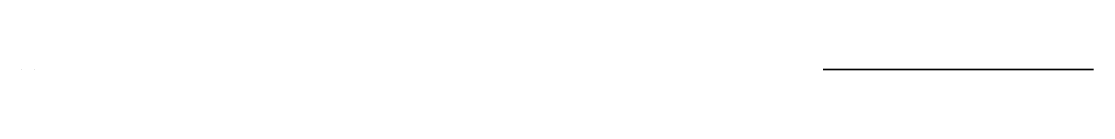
# Model space of a CAD drawing. Header units: millimetres. Extents: x 10 to 29.8, y 0 to 0.
import ezdxf

# ---------------------------------------------------------------- set-up
doc = ezdxf.new("R2010")
doc.units = ezdxf.units.MM
doc.header["$MEASUREMENT"] = 0

msp = doc.modelspace()

# ---------------------------------------------------------------- linework, layer by layer
at = {"extrusion": (0, -1, 0)}
for p, q in [((10.011, 0, 1.744), (10.011, 0, 1.744)), ((10.261, 0, 1.494), (10.261, 0, 1.494)), ((10.261, 0, 1.994), (10.261, 0, 1.994))]:
    msp.add_line(p, q, dxfattribs=at)
msp.add_lwpolyline([(24.827, 0.494), (29.827, 0.494), (29.827, 1.244, 0.414214), (29.577, 1.494, -0.414214), (29.327, 1.744, -0.414214), (29.577, 1.994, 0.414214), (29.827, 2.244), (29.827, 2.744, 0.414214), (29.577, 2.994), (27.96, 2.994, -0.250921), (27.752, 3.106, -0.189032), (25.777, 12.204, 0.46186), (25.53, 12.494), (25.448, 12.494, -0.668179), (25.413, 12.58), (26.303, 13.469, 0.668179), (26.267, 13.555), (26.209, 13.555, -0.198912), (26.173, 13.569), (25.972, 13.771, -0.342239), (25.933, 14.075), (26.629, 15.253, 0.580682), (26.414, 15.63), (25.027, 15.63, 0.381266), (24.827, 15.855)], format="xyb", dxfattribs=at)

doc.saveas('drawing.dxf')
